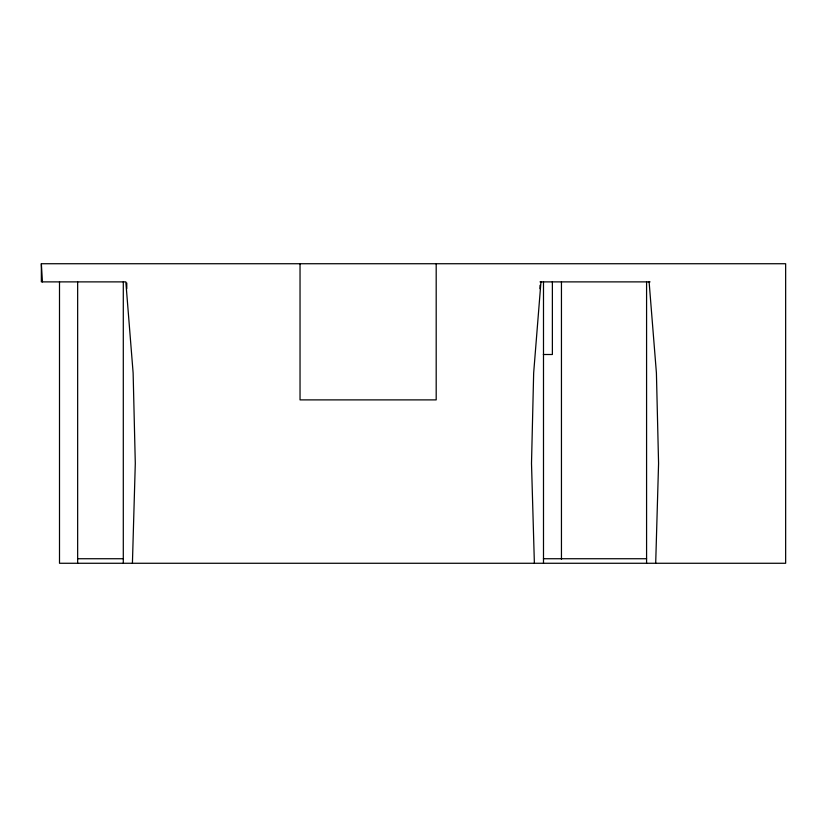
<?xml version="1.0" encoding="UTF-8"?>
<svg xmlns="http://www.w3.org/2000/svg" width="827" height="827" viewBox="0 0 827 827"><rect width="100%" height="100%" fill="white"/><g stroke="black" fill="none" stroke-linecap="round" stroke-linejoin="round"><path stroke-width="1.24" d="M132.423 563.27L135.297 463.42L133.126 372.977L125.828 281.883L41.35 281.883L41.35 263.73L785.65 263.73L785.65 563.27L59.503 563.27L59.503 281.883M540.961 281.883L533.663 372.977L531.503 463.42L534.376 563.27M655.697 563.27L658.571 463.42L656.411 372.977L649.112 281.883M540.01 281.883L650.063 281.883M543.329 354.504L552.374 354.504L552.374 281.635M77.655 558.732L123.295 558.732M543.411 558.732L646.58 558.732M41.35 263.73L42.446 281.883M646.58 281.883L646.58 563.27M561.45 281.883L561.45 559.393M543.494 281.883L543.494 563.27M540.01 285.294L540.01 288.695M436.191 263.73L436.191 399.886L300.036 399.886L300.036 263.73M126.779 283.02L126.779 288.695M123.295 281.883L123.295 563.27M77.655 281.883L77.655 563.27"/></g></svg>
